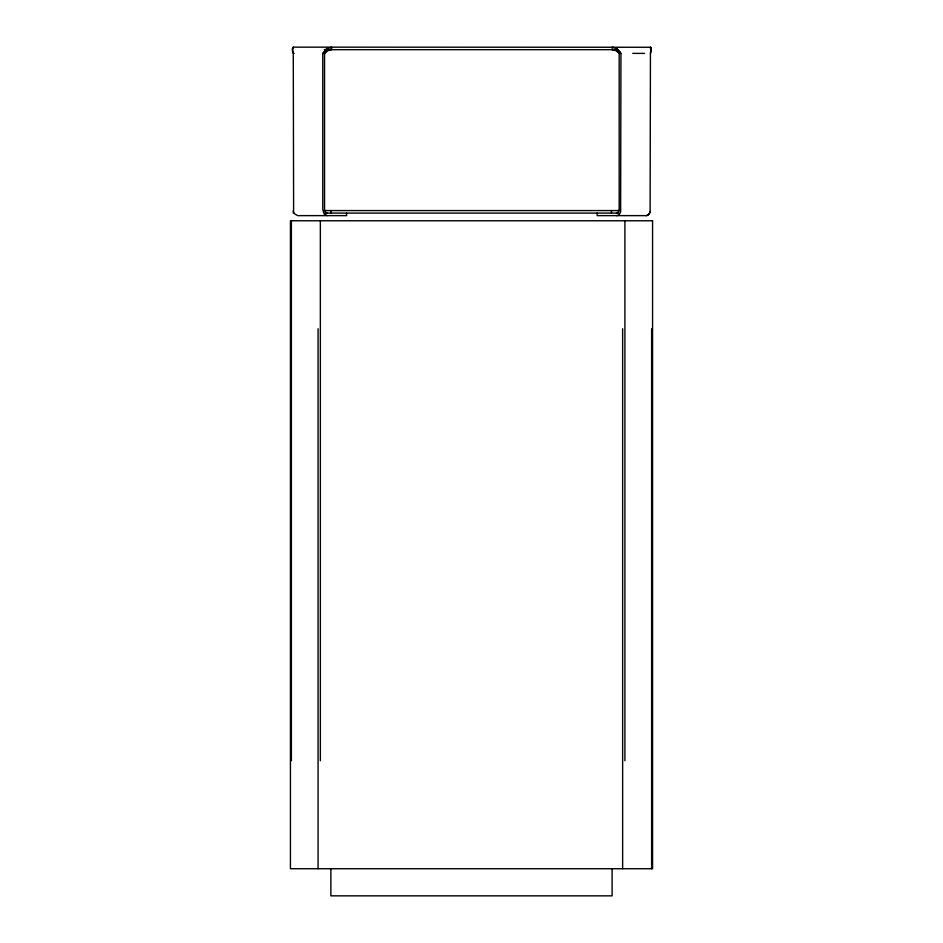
<?xml version="1.0" encoding="UTF-8"?>
<svg xmlns="http://www.w3.org/2000/svg" width="943" height="943" viewBox="0 0 943 943"><rect width="100%" height="100%" fill="white"/><g stroke="black" fill="none" stroke-linecap="round" stroke-linejoin="round"><path stroke-width="1.41" d="M346.588 213.094L346.588 215.629L297.682 215.629L294.57 213.802L293.615 211.774L293.273 53.386L292.365 49.92L293.273 47.15L650.753 47.268L651.365 49.92L650.434 53.386L650.116 211.774A6.236 4.409 -90 0 1 646.026 215.629L597.131 215.629L597.131 213.094M323.19 53.386L326.254 48.977L331.571 47.15L331.571 49.673L327.527 50.757L324.545 53.386L324.545 209.393L325.323 212.01L327.162 213.094M651.248 48.199L650.434 53.386M327.162 215.629L324.05 213.802L322.754 209.393L322.754 53.386L327.469 48.199M331.571 49.06L327.209 50.321L324.545 53.386L322.754 53.386M616.545 213.094L618.408 212.01L619.174 209.393L619.174 53.386L616.203 50.757L612.137 49.673L614.412 49.39L616.51 50.321L619.61 53.386M324.321 49.673L616.486 49.673M293.273 53.386L294.169 53.386M619.174 53.386L620.954 53.386L620.624 211.774A6.236 4.409 -90 0 1 616.545 215.629M632.753 53.386L644.552 53.386M323.661 210.572L620.164 210.572M325.111 213.094L618.714 213.094M620.954 53.386L616.25 48.199L612.137 47.15L612.137 48.411M620.329 52.171L616.25 48.199M292.801 52.171L292.483 48.199M651.625 328.765L651.625 868.727M650.434 47.15L650.434 48.411M624.903 220.768L624.903 760.73M622.639 328.765L622.639 868.727M612.125 868.727L612.125 895.85L330.863 895.85L330.863 868.727M611.477 210.572L611.477 213.094M330.899 210.572L330.899 213.094M320.349 220.768L320.349 760.73M318.074 328.765L318.074 868.727M293.273 47.15L293.273 47.775M293.273 210.572L293.273 213.094M291.375 220.768L291.375 760.73M650.116 211.774A6.236 4.409 90 0 1 646.026 215.629M652.568 220.768L290.432 220.768L290.432 868.727L652.568 868.727L652.568 220.768"/></g></svg>
